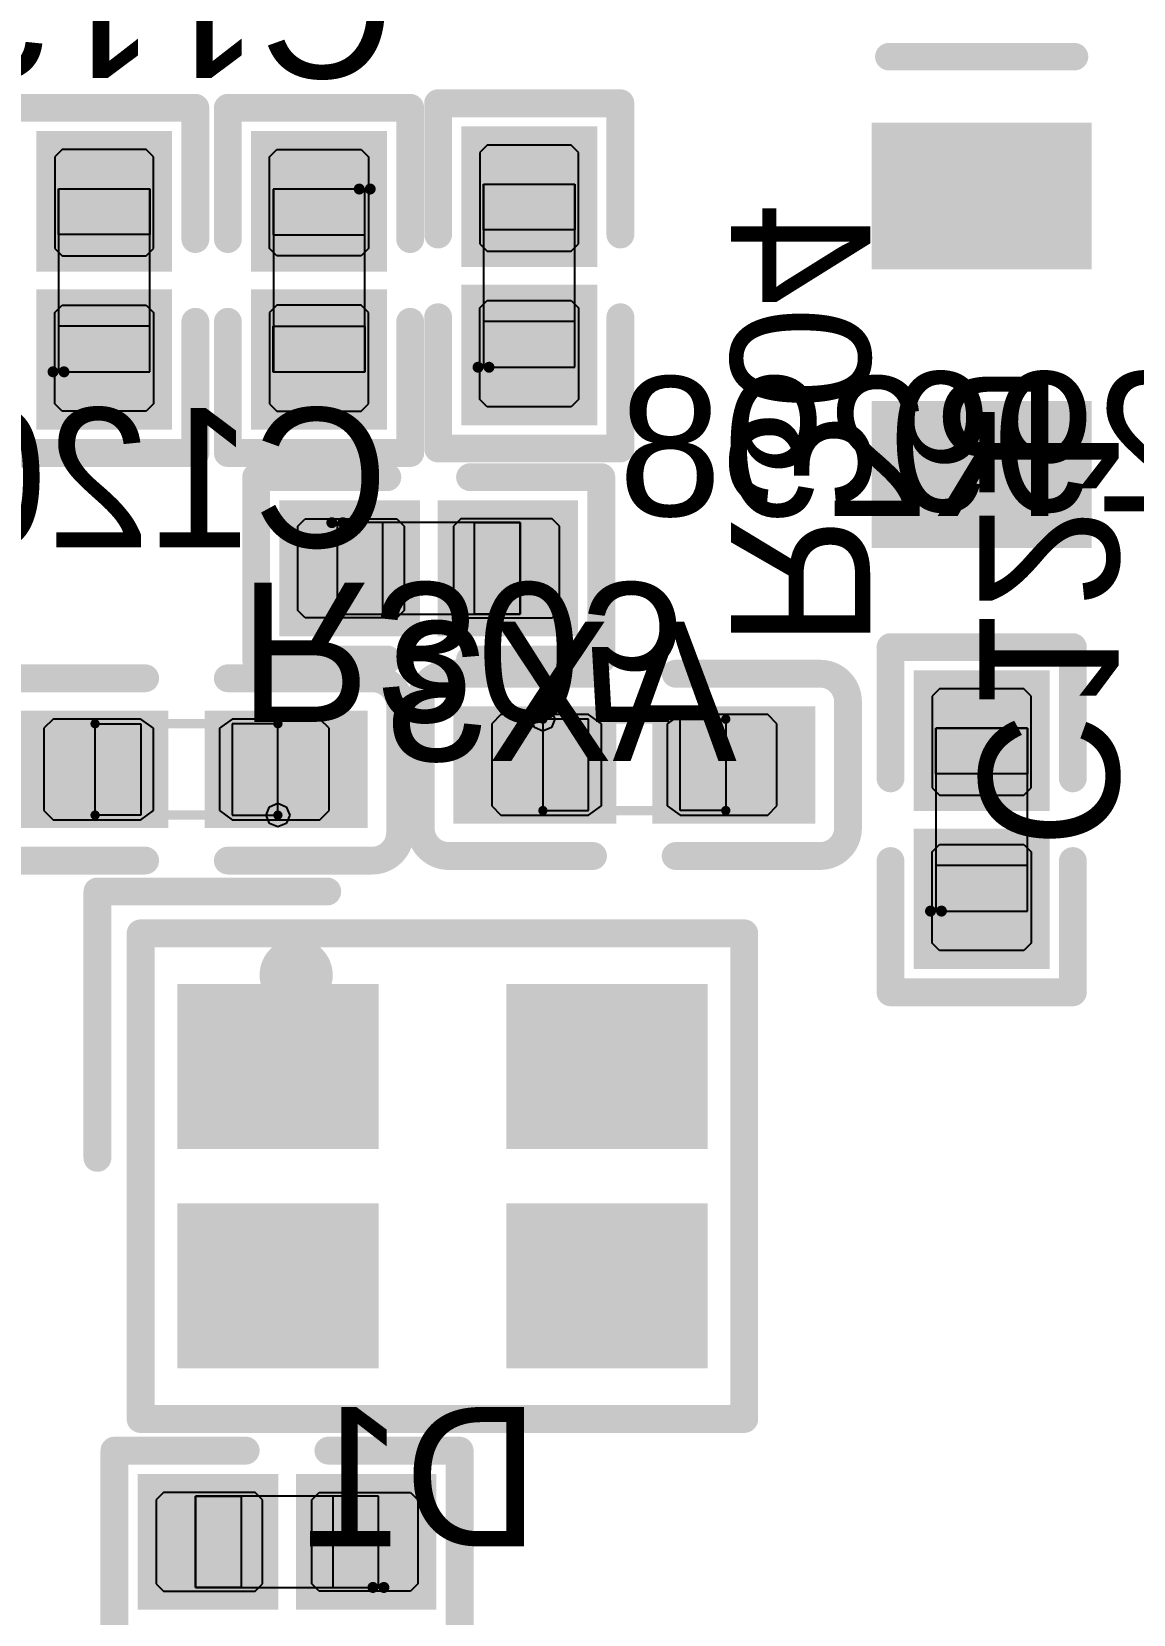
# Model space of a CAD drawing. Header units: millimetres. Extents: x 892 to 1144, y 1011 to 1123.
# Drawn here: x 1019.78 to 1025.8, y 1044.6 to 1053.26 of the extents above; entities that cross this region are included whole.
import ezdxf

# ---------------------------------------------------------------- set-up
doc = ezdxf.new("R2010")
doc.units = ezdxf.units.MM
for name, color, linetype in [('BottomLayer', 5, 'Continuous'), ('BottomOverlay', 54, 'Continuous'), ('BottomPaste', 16, 'Continuous'), ('BottomSolder', 6, 'Continuous'), ('Mechanical15', 56, 'Continuous'), ('Mechanical4', 56, 'Continuous'), ('Mechanical5', 56, 'Continuous'), ('Mechanical6', 56, 'Continuous'), ('TopOverlay', 2, 'Continuous')]:
    doc.layers.add(name, color=color, linetype=linetype)

msp = doc.modelspace()

# ---------------------------------------------------------------- linework, layer by layer
at = {"layer": 'BottomLayer'}
for points in [[(1022.77, 1052.075), (1022.77, 1052.6406), (1022.23, 1052.075), (1022.23, 1052.6406)], [(1025.475, 1052.062), (1025.475, 1052.662), (1024.475, 1052.062), (1024.475, 1052.662)], [(1020.445, 1052.05), (1020.445, 1052.6156), (1019.905, 1052.05), (1019.905, 1052.6156)], [(1021.08, 1052.6156), (1021.08, 1052.05), (1021.62, 1052.6156), (1021.62, 1052.05)], [(1022.77, 1051.2094), (1022.77, 1051.775), (1022.23, 1051.2094), (1022.23, 1051.775)], [(1020.445, 1051.1844), (1020.445, 1051.75), (1019.905, 1051.1844), (1019.905, 1051.75)], [(1021.08, 1051.75), (1021.08, 1051.1844), (1021.62, 1051.75), (1021.62, 1051.1844)], [(1025.475, 1050.538), (1025.475, 1051.138), (1024.475, 1050.538), (1024.475, 1051.138)], [(1021.2344, 1050.055), (1021.8, 1050.055), (1021.2344, 1050.595), (1021.8, 1050.595)], [(1022.1, 1050.055), (1022.6656, 1050.055), (1022.1, 1050.595), (1022.6656, 1050.595)], [(1025.245, 1049.1), (1025.245, 1049.6656), (1024.705, 1049.1), (1024.705, 1049.6656)], [(1022.1349, 1048.98), (1022.925, 1048.98), (1022.1349, 1049.52), (1022.925, 1049.52)], [(1023.225, 1048.98), (1024.0151, 1048.98), (1023.225, 1049.52), (1024.0151, 1049.52)], [(1020.475, 1049.495), (1019.6849, 1049.495), (1020.475, 1048.955), (1019.6849, 1048.955)], [(1021.5651, 1049.495), (1020.775, 1049.495), (1021.5651, 1048.955), (1020.775, 1048.955)], [(1025.245, 1048.2344), (1025.245, 1048.8), (1024.705, 1048.2344), (1024.705, 1048.8)], [(1020.6251, 1047.9999), (1020.6251, 1047.1999), (1021.6251, 1047.9999), (1021.6251, 1047.1999)], [(1022.4249, 1047.9999), (1022.4249, 1047.1999), (1023.4249, 1047.9999), (1023.4249, 1047.1999)], [(1020.6251, 1046.8001), (1020.6251, 1046.0001), (1021.6251, 1046.8001), (1021.6251, 1046.0001)], [(1022.4249, 1046.8001), (1022.4249, 1046.0001), (1023.4249, 1046.8001), (1023.4249, 1046.0001)], [(1021.025, 1045.27), (1020.4594, 1045.27), (1021.025, 1044.73), (1020.4594, 1044.73)], [(1021.8906, 1045.27), (1021.325, 1045.27), (1021.8906, 1044.73), (1021.325, 1044.73)]]:
    msp.add_solid(points, dxfattribs=at)
at = {"layer": 'BottomOverlay'}
for points, const_width in [([(1024.467, 1053.124), (1025.483, 1053.124)], 0.15), ([(1019.6764, 1052.8442), (1020.6736, 1052.8442)], 0.1524), ([(1020.6736, 1052.1262), (1020.6736, 1052.8442)], 0.1524), ([(1020.8514, 1052.8442), (1021.8486, 1052.8442)], 0.1524), ([(1020.8514, 1052.1262), (1020.8514, 1052.8442)], 0.1524), ([(1021.8486, 1052.1262), (1021.8486, 1052.8442)], 0.1524), ([(1022.0014, 1052.1512), (1022.0014, 1052.8692)], 0.1524), ([(1022.0014, 1052.8692), (1022.9986, 1052.8692)], 0.1524), ([(1022.9986, 1052.1512), (1022.9986, 1052.8692)], 0.1524), ([(1022.0014, 1050.9808), (1022.0014, 1051.6988)], 0.1524), ([(1022.9986, 1050.9808), (1022.9986, 1051.6988)], 0.1524), ([(1020.6736, 1050.9558), (1020.6736, 1051.6738)], 0.1524), ([(1020.8514, 1050.9558), (1020.8514, 1051.6738)], 0.1524), ([(1021.8486, 1050.9558), (1021.8486, 1051.6738)], 0.1524), ([(1019.6764, 1050.9558), (1020.6736, 1050.9558)], 0.1524), ([(1020.8514, 1050.9558), (1021.8486, 1050.9558)], 0.1524), ([(1022.0014, 1050.9808), (1022.9986, 1050.9808)], 0.1524), ([(1021.0058, 1050.8236), (1021.7238, 1050.8236)], 0.1524), ([(1021.0058, 1049.8264), (1021.0058, 1050.8236)], 0.1524), ([(1022.1762, 1050.8236), (1022.8942, 1050.8236)], 0.1524), ([(1022.8942, 1049.8264), (1022.8942, 1050.8236)], 0.1524), ([(1024.4764, 1049.1762), (1024.4764, 1049.8942)], 0.1524), ([(1024.4764, 1049.8942), (1025.4736, 1049.8942)], 0.1524), ([(1025.4736, 1049.1762), (1025.4736, 1049.8942)], 0.1524), ([(1021.0058, 1049.8264), (1021.7238, 1049.8264)], 0.1524), ([(1022.1762, 1049.8264), (1022.8942, 1049.8264)], 0.1524), ([(1019.6087, 1049.7236), (1020.3988, 1049.7236)], 0.1524), ([(1020.8512, 1049.7236), (1021.6413, 1049.7236)], 0.1524), ([(1022.0587, 1049.7486), (1022.8488, 1049.7486)], 0.1524), ([(1023.3012, 1049.7486), (1024.0913, 1049.7486)], 0.1524), ([(1021.7937, 1048.8788), (1021.7937, 1049.5712)], 0.1524), ([(1021.9063, 1048.9038), (1021.9063, 1049.5962)], 0.1524), ([(1024.2437, 1048.9038), (1024.2437, 1049.5962)], 0.1524), ([(1022.0587, 1048.7514), (1022.8488, 1048.7514)], 0.1524), ([(1023.3012, 1048.7514), (1024.0913, 1048.7514)], 0.1524), ([(1019.6087, 1048.7264), (1020.3988, 1048.7264)], 0.1524), ([(1020.8512, 1048.7264), (1021.6413, 1048.7264)], 0.1524), ([(1024.4764, 1048.0058), (1024.4764, 1048.7238)], 0.1524), ([(1025.4736, 1048.0058), (1025.4736, 1048.7238)], 0.1524), ([(1020.1378, 1048.5572), (1021.395, 1048.5572)], 0.1524), ([(1020.1378, 1047.1), (1020.1378, 1048.5572)], 0.1524), ([(1020.374, 1045.6716), (1020.374, 1048.3284)], 0.1524), ([(1020.374, 1048.3284), (1020.4959, 1048.3284)], 0.1524), ([(1020.4959, 1048.3284), (1023.676, 1048.3284)], 0.1524), ([(1023.676, 1045.6716), (1023.676, 1048.3284)], 0.1524), ([(1024.4764, 1048.0058), (1025.4736, 1048.0058)], 0.1524), ([(1020.374, 1045.6716), (1023.676, 1045.6716)], 0.1524), ([(1020.2308, 1044.5014), (1020.2308, 1045.4986)], 0.1524), ([(1020.2308, 1045.4986), (1020.9488, 1045.4986)], 0.1524), ([(1021.4012, 1045.4986), (1022.1192, 1045.4986)], 0.1524), ([(1022.1192, 1044.5014), (1022.1192, 1045.4986)], 0.1524)]:
    msp.add_lwpolyline(points, dxfattribs=dict(at, const_width=const_width))
for points, const_width in [([(1024.4295, 1053.124, 1), (1024.5045, 1053.124, 1)], 0.075), ([(1025.4455, 1053.124, 1), (1025.5205, 1053.124, 1)], 0.075), ([(1020.6355, 1052.8442, 1), (1020.7117, 1052.8442, 1)], 0.0762), ([(1020.6355, 1052.8442, 1), (1020.7117, 1052.8442, 1)], 0.0762), ([(1020.8133, 1052.8442, 1), (1020.8895, 1052.8442, 1)], 0.0762), ([(1020.8133, 1052.8442, 1), (1020.8895, 1052.8442, 1)], 0.0762), ([(1021.8105, 1052.8442, 1), (1021.8867, 1052.8442, 1)], 0.0762), ([(1021.8105, 1052.8442, 1), (1021.8867, 1052.8442, 1)], 0.0762), ([(1021.9633, 1052.8692, 1), (1022.0395, 1052.8692, 1)], 0.0762), ([(1021.9633, 1052.8692, 1), (1022.0395, 1052.8692, 1)], 0.0762), ([(1022.9605, 1052.8692, 1), (1023.0367, 1052.8692, 1)], 0.0762), ([(1022.9605, 1052.8692, 1), (1023.0367, 1052.8692, 1)], 0.0762), ([(1020.6355, 1052.1262, 1), (1020.7117, 1052.1262, 1)], 0.0762), ([(1020.8133, 1052.1262, 1), (1020.8895, 1052.1262, 1)], 0.0762), ([(1021.8105, 1052.1262, 1), (1021.8867, 1052.1262, 1)], 0.0762), ([(1021.9633, 1052.1512, 1), (1022.0395, 1052.1512, 1)], 0.0762), ([(1022.9605, 1052.1512, 1), (1023.0367, 1052.1512, 1)], 0.0762), ([(1021.9633, 1051.6988, 1), (1022.0395, 1051.6988, 1)], 0.0762), ([(1022.9605, 1051.6988, 1), (1023.0367, 1051.6988, 1)], 0.0762), ([(1020.6355, 1051.6738, 1), (1020.7117, 1051.6738, 1)], 0.0762), ([(1020.8133, 1051.6738, 1), (1020.8895, 1051.6738, 1)], 0.0762), ([(1021.8105, 1051.6738, 1), (1021.8867, 1051.6738, 1)], 0.0762), ([(1020.6355, 1050.9558, 1), (1020.7117, 1050.9558, 1)], 0.0762), ([(1020.6355, 1050.9558, 1), (1020.7117, 1050.9558, 1)], 0.0762), ([(1020.8133, 1050.9558, 1), (1020.8895, 1050.9558, 1)], 0.0762), ([(1020.8133, 1050.9558, 1), (1020.8895, 1050.9558, 1)], 0.0762), ([(1021.8105, 1050.9558, 1), (1021.8867, 1050.9558, 1)], 0.0762), ([(1021.8105, 1050.9558, 1), (1021.8867, 1050.9558, 1)], 0.0762), ([(1021.9633, 1050.9808, 1), (1022.0395, 1050.9808, 1)], 0.0762), ([(1021.9633, 1050.9808, 1), (1022.0395, 1050.9808, 1)], 0.0762), ([(1022.9605, 1050.9808, 1), (1023.0367, 1050.9808, 1)], 0.0762), ([(1022.9605, 1050.9808, 1), (1023.0367, 1050.9808, 1)], 0.0762), ([(1020.9677, 1050.8236, 1), (1021.0439, 1050.8236, 1)], 0.0762), ([(1020.9677, 1050.8236, 1), (1021.0439, 1050.8236, 1)], 0.0762), ([(1021.6857, 1050.8236, 1), (1021.7619, 1050.8236, 1)], 0.0762), ([(1022.1381, 1050.8236, 1), (1022.2143, 1050.8236, 1)], 0.0762), ([(1022.8561, 1050.8236, 1), (1022.9323, 1050.8236, 1)], 0.0762), ([(1022.8561, 1050.8236, 1), (1022.9323, 1050.8236, 1)], 0.0762), ([(1024.4383, 1049.8942, 1), (1024.5145, 1049.8942, 1)], 0.0762), ([(1024.4383, 1049.8942, 1), (1024.5145, 1049.8942, 1)], 0.0762), ([(1025.4355, 1049.8942, 1), (1025.5117, 1049.8942, 1)], 0.0762), ([(1025.4355, 1049.8942, 1), (1025.5117, 1049.8942, 1)], 0.0762), ([(1020.9677, 1049.8264, 1), (1021.0439, 1049.8264, 1)], 0.0762), ([(1020.9677, 1049.8264, 1), (1021.0439, 1049.8264, 1)], 0.0762), ([(1021.6857, 1049.8264, 1), (1021.7619, 1049.8264, 1)], 0.0762), ([(1022.1381, 1049.8264, 1), (1022.2143, 1049.8264, 1)], 0.0762), ([(1022.8561, 1049.8264, 1), (1022.9323, 1049.8264, 1)], 0.0762), ([(1022.8561, 1049.8264, 1), (1022.9323, 1049.8264, 1)], 0.0762), ([(1020.3607, 1049.7236, 1), (1020.4369, 1049.7236, 1)], 0.0762), ([(1020.8131, 1049.7236, 1), (1020.8893, 1049.7236, 1)], 0.0762), ([(1021.6032, 1049.7236, 1), (1021.6794, 1049.7236, 1)], 0.0762), ([(1021.6032, 1049.7236, 1), (1021.6794, 1049.7236, 1)], 0.0762), ([(1022.0206, 1049.7486, 1), (1022.0968, 1049.7486, 1)], 0.0762), ([(1022.0206, 1049.7486, 1), (1022.0968, 1049.7486, 1)], 0.0762), ([(1022.8107, 1049.7486, 1), (1022.8869, 1049.7486, 1)], 0.0762), ([(1023.2631, 1049.7486, 1), (1023.3393, 1049.7486, 1)], 0.0762), ([(1024.0532, 1049.7486, 1), (1024.1294, 1049.7486, 1)], 0.0762), ([(1024.0532, 1049.7486, 1), (1024.1294, 1049.7486, 1)], 0.0762), ([(1021.7556, 1049.5712, 1), (1021.8318, 1049.5712, 1)], 0.0762), ([(1021.7556, 1049.5712, 1), (1021.8318, 1049.5712, 1)], 0.0762), ([(1021.8682, 1049.5962, 1), (1021.9444, 1049.5962, 1)], 0.0762), ([(1021.8682, 1049.5962, 1), (1021.9444, 1049.5962, 1)], 0.0762), ([(1024.2056, 1049.5962, 1), (1024.2818, 1049.5962, 1)], 0.0762), ([(1024.2056, 1049.5962, 1), (1024.2818, 1049.5962, 1)], 0.0762), ([(1024.4383, 1049.1762, 1), (1024.5145, 1049.1762, 1)], 0.0762), ([(1025.4355, 1049.1762, 1), (1025.5117, 1049.1762, 1)], 0.0762), ([(1021.7556, 1048.8788, 1), (1021.8318, 1048.8788, 1)], 0.0762), ([(1021.7556, 1048.8788, 1), (1021.8318, 1048.8788, 1)], 0.0762), ([(1021.8682, 1048.9038, 1), (1021.9444, 1048.9038, 1)], 0.0762), ([(1021.8682, 1048.9038, 1), (1021.9444, 1048.9038, 1)], 0.0762), ([(1024.2056, 1048.9038, 1), (1024.2818, 1048.9038, 1)], 0.0762), ([(1024.2056, 1048.9038, 1), (1024.2818, 1048.9038, 1)], 0.0762), ([(1022.0206, 1048.7514, 1), (1022.0968, 1048.7514, 1)], 0.0762), ([(1022.0206, 1048.7514, 1), (1022.0968, 1048.7514, 1)], 0.0762), ([(1022.8107, 1048.7514, 1), (1022.8869, 1048.7514, 1)], 0.0762), ([(1023.2631, 1048.7514, 1), (1023.3393, 1048.7514, 1)], 0.0762), ([(1024.0532, 1048.7514, 1), (1024.1294, 1048.7514, 1)], 0.0762), ([(1024.0532, 1048.7514, 1), (1024.1294, 1048.7514, 1)], 0.0762), ([(1020.3607, 1048.7264, 1), (1020.4369, 1048.7264, 1)], 0.0762), ([(1020.8131, 1048.7264, 1), (1020.8893, 1048.7264, 1)], 0.0762), ([(1021.6032, 1048.7264, 1), (1021.6794, 1048.7264, 1)], 0.0762), ([(1021.6032, 1048.7264, 1), (1021.6794, 1048.7264, 1)], 0.0762), ([(1024.4383, 1048.7238, 1), (1024.5145, 1048.7238, 1)], 0.0762), ([(1025.4355, 1048.7238, 1), (1025.5117, 1048.7238, 1)], 0.0762), ([(1020.0997, 1048.5572, 1), (1020.1759, 1048.5572, 1)], 0.0762), ([(1020.0997, 1048.5572, 1), (1020.1759, 1048.5572, 1)], 0.0762), ([(1021.3569, 1048.5572, 1), (1021.4331, 1048.5572, 1)], 0.0762), ([(1020.3359, 1048.3284, 1), (1020.4121, 1048.3284, 1)], 0.0762), ([(1020.3359, 1048.3284, 1), (1020.4121, 1048.3284, 1)], 0.0762), ([(1020.4578, 1048.3284, 1), (1020.534, 1048.3284, 1)], 0.0762), ([(1020.4578, 1048.3284, 1), (1020.534, 1048.3284, 1)], 0.0762), ([(1023.6379, 1048.3284, 1), (1023.7141, 1048.3284, 1)], 0.0762), ([(1023.6379, 1048.3284, 1), (1023.7141, 1048.3284, 1)], 0.0762), ([(1024.4383, 1048.0058, 1), (1024.5145, 1048.0058, 1)], 0.0762), ([(1024.4383, 1048.0058, 1), (1024.5145, 1048.0058, 1)], 0.0762), ([(1025.4355, 1048.0058, 1), (1025.5117, 1048.0058, 1)], 0.0762), ([(1025.4355, 1048.0058, 1), (1025.5117, 1048.0058, 1)], 0.0762), ([(1020.0997, 1047.1, 1), (1020.1759, 1047.1, 1)], 0.0762), ([(1020.3359, 1045.6716, 1), (1020.4121, 1045.6716, 1)], 0.0762), ([(1020.3359, 1045.6716, 1), (1020.4121, 1045.6716, 1)], 0.0762), ([(1023.6379, 1045.6716, 1), (1023.7141, 1045.6716, 1)], 0.0762), ([(1023.6379, 1045.6716, 1), (1023.7141, 1045.6716, 1)], 0.0762), ([(1020.1927, 1045.4986, 1), (1020.2689, 1045.4986, 1)], 0.0762), ([(1020.1927, 1045.4986, 1), (1020.2689, 1045.4986, 1)], 0.0762), ([(1020.9107, 1045.4986, 1), (1020.9869, 1045.4986, 1)], 0.0762), ([(1021.3631, 1045.4986, 1), (1021.4393, 1045.4986, 1)], 0.0762), ([(1022.0811, 1045.4986, 1), (1022.1573, 1045.4986, 1)], 0.0762), ([(1022.0811, 1045.4986, 1), (1022.1573, 1045.4986, 1)], 0.0762)]:
    msp.add_lwpolyline(points, format="xyb", close=True, dxfattribs=dict(at, const_width=const_width))
at = {"layer": 'BottomOverlay', "const_width": 0.1524}
for points in [[(1021.6413, 1049.7236, -0.414214), (1021.7937, 1049.5712)], [(1021.9063, 1049.5962, -0.414214), (1022.0587, 1049.7486)], [(1024.0913, 1049.7486, -0.414214), (1024.2437, 1049.5962)], [(1021.7937, 1048.8788, -0.414214), (1021.6413, 1048.7264)], [(1022.0587, 1048.7514, -0.414214), (1021.9063, 1048.9038)], [(1024.2437, 1048.9038, -0.414214), (1024.0913, 1048.7514)]]:
    msp.add_lwpolyline(points, format="xyb", dxfattribs=at)
at = {"layer": 'BottomPaste'}
for p, q in [((1022.27, 1052.6406), (1022.23, 1052.6006)), ((1022.73, 1052.6406), (1022.27, 1052.6406)), ((1022.77, 1052.6006), (1022.73, 1052.6406)), ((1019.945, 1052.6156), (1019.905, 1052.5756)), ((1019.905, 1052.5756), (1019.905, 1052.075)), ((1020.405, 1052.6156), (1019.945, 1052.6156)), ((1020.445, 1052.5756), (1020.405, 1052.6156)), ((1020.445, 1052.075), (1020.445, 1052.5756)), ((1021.08, 1052.5756), (1021.12, 1052.6156)), ((1021.08, 1052.075), (1021.08, 1052.5756)), ((1021.12, 1052.6156), (1021.58, 1052.6156)), ((1021.58, 1052.6156), (1021.62, 1052.5756)), ((1021.62, 1052.5756), (1021.62, 1052.075)), ((1022.23, 1052.6006), (1022.23, 1052.1)), ((1022.77, 1052.1), (1022.77, 1052.6006)), ((1019.905, 1052.075), (1019.945, 1052.035)), ((1019.945, 1052.035), (1020.405, 1052.035)), ((1020.405, 1052.035), (1020.445, 1052.075)), ((1021.12, 1052.035), (1021.08, 1052.075)), ((1021.58, 1052.035), (1021.12, 1052.035)), ((1021.62, 1052.075), (1021.58, 1052.035)), ((1022.23, 1052.1), (1022.27, 1052.06)), ((1022.27, 1052.06), (1022.73, 1052.06)), ((1022.73, 1052.06), (1022.77, 1052.1)), ((1019.905, 1051.725), (1019.945, 1051.765)), ((1019.945, 1051.765), (1020.405, 1051.765)), ((1020.405, 1051.765), (1020.445, 1051.725)), ((1021.12, 1051.765), (1021.08, 1051.725)), ((1021.58, 1051.765), (1021.12, 1051.765)), ((1021.62, 1051.725), (1021.58, 1051.765)), ((1022.23, 1051.75), (1022.27, 1051.79)), ((1022.27, 1051.79), (1022.73, 1051.79)), ((1022.73, 1051.79), (1022.77, 1051.75)), ((1019.905, 1051.2244), (1019.905, 1051.725)), ((1020.445, 1051.725), (1020.445, 1051.2244)), ((1021.08, 1051.725), (1021.08, 1051.2244)), ((1021.62, 1051.2244), (1021.62, 1051.725)), ((1022.23, 1051.2494), (1022.23, 1051.75)), ((1022.77, 1051.75), (1022.77, 1051.2494)), ((1022.27, 1051.2094), (1022.23, 1051.2494)), ((1022.77, 1051.2494), (1022.73, 1051.2094)), ((1019.945, 1051.1844), (1019.905, 1051.2244)), ((1020.405, 1051.1844), (1019.945, 1051.1844)), ((1020.445, 1051.2244), (1020.405, 1051.1844)), ((1021.08, 1051.2244), (1021.12, 1051.1844)), ((1021.12, 1051.1844), (1021.58, 1051.1844)), ((1021.58, 1051.1844), (1021.62, 1051.2244)), ((1022.73, 1051.2094), (1022.27, 1051.2094)), ((1021.2344, 1050.555), (1021.2744, 1050.595)), ((1021.2344, 1050.095), (1021.2344, 1050.555)), ((1021.2744, 1050.595), (1021.775, 1050.595)), ((1021.775, 1050.595), (1021.815, 1050.555)), ((1021.815, 1050.555), (1021.815, 1050.095)), ((1022.125, 1050.595), (1022.085, 1050.555)), ((1022.085, 1050.555), (1022.085, 1050.095)), ((1022.6256, 1050.595), (1022.125, 1050.595)), ((1022.6656, 1050.555), (1022.6256, 1050.595)), ((1022.6656, 1050.095), (1022.6656, 1050.555)), ((1021.2744, 1050.055), (1021.2344, 1050.095)), ((1021.775, 1050.055), (1021.2744, 1050.055)), ((1021.815, 1050.095), (1021.775, 1050.055)), ((1022.085, 1050.095), (1022.125, 1050.055)), ((1022.125, 1050.055), (1022.6256, 1050.055)), ((1022.6256, 1050.055), (1022.6656, 1050.095)), ((1024.745, 1049.6656), (1024.705, 1049.6256)), ((1024.705, 1049.6256), (1024.705, 1049.125)), ((1025.205, 1049.6656), (1024.745, 1049.6656)), ((1025.245, 1049.6256), (1025.205, 1049.6656)), ((1025.245, 1049.125), (1025.245, 1049.6256)), ((1022.345, 1049.525), (1022.295, 1049.475)), ((1022.825, 1049.525), (1022.345, 1049.525)), ((1022.895, 1049.475), (1022.825, 1049.525)), ((1023.325, 1049.525), (1023.255, 1049.475)), ((1023.805, 1049.525), (1023.325, 1049.525)), ((1023.855, 1049.475), (1023.805, 1049.525)), ((1019.895, 1049.5), (1019.845, 1049.45)), ((1019.845, 1049.45), (1019.845, 1049)), ((1020.375, 1049.5), (1019.895, 1049.5)), ((1020.445, 1049.45), (1020.375, 1049.5)), ((1020.445, 1049), (1020.445, 1049.45)), ((1020.875, 1049.5), (1020.805, 1049.45)), ((1020.805, 1049.45), (1020.805, 1049)), ((1021.355, 1049.5), (1020.875, 1049.5)), ((1021.405, 1049.45), (1021.355, 1049.5)), ((1021.405, 1049), (1021.405, 1049.45)), ((1022.295, 1049.475), (1022.295, 1049.025)), ((1022.895, 1049.025), (1022.895, 1049.475)), ((1023.255, 1049.475), (1023.255, 1049.025)), ((1023.855, 1049.025), (1023.855, 1049.475)), ((1024.705, 1049.125), (1024.745, 1049.085)), ((1024.745, 1049.085), (1025.205, 1049.085)), ((1025.205, 1049.085), (1025.245, 1049.125)), ((1019.845, 1049), (1019.895, 1048.95)), ((1020.375, 1048.95), (1020.445, 1049)), ((1020.805, 1049), (1020.875, 1048.95)), ((1021.355, 1048.95), (1021.405, 1049)), ((1022.295, 1049.025), (1022.345, 1048.975)), ((1022.825, 1048.975), (1022.895, 1049.025)), ((1023.255, 1049.025), (1023.325, 1048.975)), ((1023.805, 1048.975), (1023.855, 1049.025)), ((1019.895, 1048.95), (1020.375, 1048.95)), ((1020.875, 1048.95), (1021.355, 1048.95)), ((1022.345, 1048.975), (1022.825, 1048.975)), ((1023.325, 1048.975), (1023.805, 1048.975)), ((1024.705, 1048.775), (1024.745, 1048.815)), ((1024.705, 1048.2744), (1024.705, 1048.775)), ((1024.745, 1048.815), (1025.205, 1048.815)), ((1025.205, 1048.815), (1025.245, 1048.775)), ((1025.245, 1048.775), (1025.245, 1048.2744)), ((1024.745, 1048.2344), (1024.705, 1048.2744)), ((1025.205, 1048.2344), (1024.745, 1048.2344)), ((1025.245, 1048.2744), (1025.205, 1048.2344)), ((1020.4994, 1045.27), (1020.4594, 1045.23)), ((1021, 1045.27), (1020.4994, 1045.27)), ((1021.04, 1045.23), (1021, 1045.27)), ((1021.31, 1045.23), (1021.35, 1045.27)), ((1021.35, 1045.27), (1021.8506, 1045.27)), ((1021.8506, 1045.27), (1021.8906, 1045.23)), ((1020.4594, 1045.23), (1020.4594, 1044.77)), ((1021.04, 1044.77), (1021.04, 1045.23)), ((1021.31, 1044.77), (1021.31, 1045.23)), ((1021.8906, 1045.23), (1021.8906, 1044.77)), ((1020.4594, 1044.77), (1020.4994, 1044.73)), ((1021, 1044.73), (1021.04, 1044.77)), ((1021.35, 1044.73), (1021.31, 1044.77)), ((1021.8906, 1044.77), (1021.8506, 1044.73)), ((1020.4994, 1044.73), (1021, 1044.73)), ((1021.8506, 1044.73), (1021.35, 1044.73))]:
    msp.add_line(p, q, dxfattribs=at)
for points in [[(1022.77, 1052.075), (1022.77, 1052.6406), (1022.23, 1052.075), (1022.23, 1052.6406)], [(1025.475, 1052.062), (1025.475, 1052.662), (1024.475, 1052.062), (1024.475, 1052.662)], [(1020.445, 1052.05), (1020.445, 1052.6156), (1019.905, 1052.05), (1019.905, 1052.6156)], [(1021.08, 1052.6156), (1021.08, 1052.05), (1021.62, 1052.6156), (1021.62, 1052.05)], [(1022.77, 1051.2094), (1022.77, 1051.775), (1022.23, 1051.2094), (1022.23, 1051.775)], [(1020.445, 1051.1844), (1020.445, 1051.75), (1019.905, 1051.1844), (1019.905, 1051.75)], [(1021.08, 1051.75), (1021.08, 1051.1844), (1021.62, 1051.75), (1021.62, 1051.1844)], [(1025.475, 1050.538), (1025.475, 1051.138), (1024.475, 1050.538), (1024.475, 1051.138)], [(1021.2344, 1050.055), (1021.8, 1050.055), (1021.2344, 1050.595), (1021.8, 1050.595)], [(1022.1, 1050.055), (1022.6656, 1050.055), (1022.1, 1050.595), (1022.6656, 1050.595)], [(1025.245, 1049.1), (1025.245, 1049.6656), (1024.705, 1049.1), (1024.705, 1049.6656)], [(1022.1349, 1048.98), (1022.925, 1048.98), (1022.1349, 1049.52), (1022.925, 1049.52)], [(1023.225, 1048.98), (1024.0151, 1048.98), (1023.225, 1049.52), (1024.0151, 1049.52)], [(1020.475, 1049.495), (1019.6849, 1049.495), (1020.475, 1048.955), (1019.6849, 1048.955)], [(1021.5651, 1049.495), (1020.775, 1049.495), (1021.5651, 1048.955), (1020.775, 1048.955)], [(1025.245, 1048.2344), (1025.245, 1048.8), (1024.705, 1048.2344), (1024.705, 1048.8)], [(1020.6251, 1047.9999), (1020.6251, 1047.1999), (1021.6251, 1047.9999), (1021.6251, 1047.1999)], [(1022.4249, 1047.9999), (1022.4249, 1047.1999), (1023.4249, 1047.9999), (1023.4249, 1047.1999)], [(1020.6251, 1046.8001), (1020.6251, 1046.0001), (1021.6251, 1046.8001), (1021.6251, 1046.0001)], [(1022.4249, 1046.8001), (1022.4249, 1046.0001), (1023.4249, 1046.8001), (1023.4249, 1046.0001)], [(1021.025, 1045.27), (1020.4594, 1045.27), (1021.025, 1044.73), (1020.4594, 1044.73)], [(1021.8906, 1045.27), (1021.325, 1045.27), (1021.8906, 1044.73), (1021.325, 1044.73)]]:
    msp.add_solid(points, dxfattribs=at)
at = {"layer": 'BottomSolder'}
for points in [[(1020.5466, 1051.9484), (1020.5466, 1052.7172), (1019.8034, 1051.9484), (1019.8034, 1052.7172)], [(1020.9784, 1052.7172), (1020.9784, 1051.9484), (1021.7216, 1052.7172), (1021.7216, 1051.9484)], [(1022.8716, 1051.9734), (1022.8716, 1052.7422), (1022.1284, 1051.9734), (1022.1284, 1052.7422)], [(1025.5766, 1051.9604), (1025.5766, 1052.7636), (1024.3734, 1051.9604), (1024.3734, 1052.7636)], [(1020.5466, 1051.0828), (1020.5466, 1051.8516), (1019.8034, 1051.0828), (1019.8034, 1051.8516)], [(1020.9784, 1051.8516), (1020.9784, 1051.0828), (1021.7216, 1051.8516), (1021.7216, 1051.0828)], [(1022.8716, 1051.1078), (1022.8716, 1051.8766), (1022.1284, 1051.1078), (1022.1284, 1051.8766)], [(1025.5766, 1050.4364), (1025.5766, 1051.2396), (1024.3734, 1050.4364), (1024.3734, 1051.2396)], [(1021.1328, 1049.9534), (1021.9016, 1049.9534), (1021.1328, 1050.6966), (1021.9016, 1050.6966)], [(1021.9984, 1049.9534), (1022.7672, 1049.9534), (1021.9984, 1050.6966), (1022.7672, 1050.6966)], [(1025.3466, 1048.9984), (1025.3466, 1049.7672), (1024.6034, 1048.9984), (1024.6034, 1049.7672)], [(1020.5258, 1049.5458), (1019.6341, 1049.5458), (1020.5258, 1048.9042), (1019.6341, 1048.9042)], [(1021.6159, 1049.5458), (1020.7242, 1049.5458), (1021.6159, 1048.9042), (1020.7242, 1048.9042)], [(1022.0841, 1048.9292), (1022.9758, 1048.9292), (1022.0841, 1049.5708), (1022.9758, 1049.5708)], [(1023.1742, 1048.9292), (1024.0659, 1048.9292), (1023.1742, 1049.5708), (1024.0659, 1049.5708)], [(1025.3466, 1048.1328), (1025.3466, 1048.9016), (1024.6034, 1048.1328), (1024.6034, 1048.9016)], [(1020.5743, 1048.0507), (1020.5743, 1047.1491), (1021.6759, 1048.0507), (1021.6759, 1047.1491)], [(1022.3741, 1048.0507), (1022.3741, 1047.1491), (1023.4757, 1048.0507), (1023.4757, 1047.1491)], [(1020.5743, 1046.8509), (1020.5743, 1045.9493), (1021.6759, 1046.8509), (1021.6759, 1045.9493)], [(1022.3741, 1046.8509), (1022.3741, 1045.9493), (1023.4757, 1046.8509), (1023.4757, 1045.9493)], [(1021.1266, 1045.3716), (1020.3578, 1045.3716), (1021.1266, 1044.6284), (1020.3578, 1044.6284)], [(1021.9922, 1045.3716), (1021.2234, 1045.3716), (1021.9922, 1044.6284), (1021.2234, 1044.6284)]]:
    msp.add_solid(points, dxfattribs=at)
at = {"layer": 'Mechanical15'}
for p, q in [((1022.5101, 1049.5), (1022.5291, 1049.5459)), ((1022.5291, 1049.5459), (1022.575, 1049.5649)), ((1022.575, 1049.5649), (1022.6209, 1049.5459)), ((1022.6209, 1049.5459), (1022.6399, 1049.5)), ((1020.125, 1048.975), (1020.125, 1049.475)), ((1020.125, 1049.475), (1020.375, 1049.475)), ((1020.375, 1049.475), (1020.375, 1048.975)), ((1021.125, 1049.475), (1020.875, 1049.475)), ((1020.875, 1049.475), (1020.875, 1048.975)), ((1021.125, 1048.975), (1021.125, 1049.475)), ((1022.5291, 1049.4541), (1022.5101, 1049.5)), ((1022.575, 1049.4351), (1022.5291, 1049.4541)), ((1022.825, 1049.5), (1022.575, 1049.5)), ((1022.575, 1049.5), (1022.575, 1049)), ((1022.6209, 1049.4541), (1022.575, 1049.4351)), ((1022.6399, 1049.5), (1022.6209, 1049.4541)), ((1022.825, 1049), (1022.825, 1049.5)), ((1023.325, 1049.5), (1023.575, 1049.5)), ((1023.325, 1049), (1023.325, 1049.5)), ((1023.575, 1049.5), (1023.575, 1049)), ((1021.0601, 1048.975), (1021.0791, 1049.0209)), ((1021.0791, 1049.0209), (1021.125, 1049.0399)), ((1021.125, 1049.0399), (1021.1709, 1049.0209)), ((1021.1709, 1049.0209), (1021.1899, 1048.975)), ((1022.575, 1049), (1022.825, 1049)), ((1023.575, 1049), (1023.325, 1049)), ((1020.375, 1048.975), (1020.125, 1048.975)), ((1020.875, 1048.975), (1021.125, 1048.975)), ((1021.0791, 1048.9291), (1021.0601, 1048.975)), ((1021.125, 1048.9101), (1021.0791, 1048.9291)), ((1021.1709, 1048.9291), (1021.125, 1048.9101)), ((1021.1899, 1048.975), (1021.1709, 1048.9291))]:
    msp.add_line(p, q, dxfattribs=at)
at = {"layer": 'Mechanical15', "const_width": 0.0508}
for points in [[(1022.575, 1049.5), (1023.575, 1049.5)], [(1022.575, 1049), (1022.575, 1049.5)], [(1023.575, 1049), (1023.575, 1049.5)], [(1020.125, 1048.975), (1020.125, 1049.475)], [(1020.125, 1049.475), (1021.125, 1049.475)], [(1021.125, 1048.975), (1021.125, 1049.475)], [(1020.125, 1048.975), (1021.125, 1048.975)], [(1022.575, 1049), (1023.575, 1049)]]:
    msp.add_lwpolyline(points, dxfattribs=at)
at = {"layer": 'Mechanical15', "const_width": 0.0254}
for points in [[(1022.5623, 1049.5, 1), (1022.5877, 1049.5, 1)], [(1022.5623, 1049.5, 1), (1022.5877, 1049.5, 1)], [(1023.5623, 1049.5, 1), (1023.5877, 1049.5, 1)], [(1023.5623, 1049.5, 1), (1023.5877, 1049.5, 1)], [(1020.1123, 1049.475, 1), (1020.1377, 1049.475, 1)], [(1020.1123, 1049.475, 1), (1020.1377, 1049.475, 1)], [(1021.1123, 1049.475, 1), (1021.1377, 1049.475, 1)], [(1021.1123, 1049.475, 1), (1021.1377, 1049.475, 1)], [(1020.1123, 1048.975, 1), (1020.1377, 1048.975, 1)], [(1020.1123, 1048.975, 1), (1020.1377, 1048.975, 1)], [(1021.1123, 1048.975, 1), (1021.1377, 1048.975, 1)], [(1021.1123, 1048.975, 1), (1021.1377, 1048.975, 1)], [(1022.5623, 1049, 1), (1022.5877, 1049, 1)], [(1022.5623, 1049, 1), (1022.5877, 1049, 1)], [(1023.5623, 1049, 1), (1023.5877, 1049, 1)], [(1023.5623, 1049, 1), (1023.5877, 1049, 1)]]:
    msp.add_lwpolyline(points, format="xyb", close=True, dxfattribs=at)
at = {"layer": 'Mechanical4'}
for p, q in [((1019.9248, 1052.4001), (1019.9248, 1051.4001)), ((1020.4249, 1052.4001), (1019.9248, 1052.4001)), ((1020.4249, 1051.4001), (1020.4249, 1052.4001)), ((1021.6002, 1052.3999), (1021.1001, 1052.3999)), ((1021.1001, 1052.3999), (1021.1001, 1051.3999)), ((1021.6002, 1051.3999), (1021.6002, 1052.3999)), ((1022.2498, 1052.4251), (1022.2498, 1051.4251)), ((1022.7499, 1052.4251), (1022.2498, 1052.4251)), ((1022.7499, 1051.4251), (1022.7499, 1052.4251)), ((1022.2498, 1051.4251), (1022.7499, 1051.4251)), ((1019.9248, 1051.4001), (1020.4249, 1051.4001)), ((1021.1001, 1051.3999), (1021.6002, 1051.3999)), ((1022.4501, 1050.5752), (1021.4501, 1050.5752)), ((1021.4501, 1050.5752), (1021.4501, 1050.0751)), ((1022.4501, 1050.0751), (1022.4501, 1050.5752)), ((1021.4501, 1050.0751), (1022.4501, 1050.0751)), ((1024.7248, 1049.4501), (1024.7248, 1048.4501)), ((1025.2249, 1049.4501), (1024.7248, 1049.4501)), ((1025.2249, 1048.4501), (1025.2249, 1049.4501)), ((1024.7248, 1048.4501), (1025.2249, 1048.4501)), ((1021.6749, 1045.2499), (1020.6749, 1045.2499)), ((1020.6749, 1045.2499), (1020.6749, 1044.7498)), ((1021.6749, 1044.7498), (1021.6749, 1045.2499)), ((1020.6749, 1044.7498), (1021.6749, 1044.7498))]:
    msp.add_line(p, q, dxfattribs=at)
at = {"layer": 'Mechanical5'}
for p, q in [((1019.925, 1052.151), (1019.925, 1052.401)), ((1019.925, 1052.401), (1020.425, 1052.401)), ((1020.425, 1052.401), (1020.425, 1052.151)), ((1021.6, 1052.4), (1021.1, 1052.4)), ((1021.1, 1052.4), (1021.1, 1052.15)), ((1021.6, 1052.15), (1021.6, 1052.4)), ((1022.25, 1052.176), (1022.25, 1052.426)), ((1022.25, 1052.426), (1022.75, 1052.426)), ((1022.75, 1052.426), (1022.75, 1052.176)), ((1020.425, 1052.151), (1019.925, 1052.151)), ((1021.1, 1052.15), (1021.6, 1052.15)), ((1022.75, 1052.176), (1022.25, 1052.176)), ((1019.925, 1051.65), (1019.925, 1051.4)), ((1020.425, 1051.65), (1019.925, 1051.65)), ((1020.425, 1051.4), (1020.425, 1051.65)), ((1021.1, 1051.399), (1021.1, 1051.649)), ((1021.1, 1051.649), (1021.6, 1051.649)), ((1021.6, 1051.649), (1021.6, 1051.399)), ((1022.25, 1051.675), (1022.25, 1051.425)), ((1022.75, 1051.675), (1022.25, 1051.675)), ((1022.75, 1051.425), (1022.75, 1051.675)), ((1022.25, 1051.425), (1022.75, 1051.425)), ((1019.925, 1051.4), (1020.425, 1051.4)), ((1021.6, 1051.399), (1021.1, 1051.399)), ((1021.7, 1050.575), (1021.45, 1050.575)), ((1021.45, 1050.575), (1021.45, 1050.075)), ((1021.7, 1050.075), (1021.7, 1050.575)), ((1022.201, 1050.575), (1022.451, 1050.575)), ((1022.201, 1050.075), (1022.201, 1050.575)), ((1022.451, 1050.575), (1022.451, 1050.075)), ((1021.45, 1050.075), (1021.7, 1050.075)), ((1022.451, 1050.075), (1022.201, 1050.075)), ((1024.725, 1049.201), (1024.725, 1049.451)), ((1024.725, 1049.451), (1025.225, 1049.451)), ((1025.225, 1049.451), (1025.225, 1049.201)), ((1025.225, 1049.201), (1024.725, 1049.201)), ((1024.725, 1048.7), (1024.725, 1048.45)), ((1025.225, 1048.7), (1024.725, 1048.7)), ((1025.225, 1048.45), (1025.225, 1048.7)), ((1024.725, 1048.45), (1025.225, 1048.45)), ((1020.674, 1044.75), (1020.674, 1045.25)), ((1020.674, 1045.25), (1020.924, 1045.25)), ((1020.924, 1045.25), (1020.924, 1044.75)), ((1021.675, 1045.25), (1021.425, 1045.25)), ((1021.425, 1045.25), (1021.425, 1044.75)), ((1021.675, 1044.75), (1021.675, 1045.25)), ((1020.924, 1044.75), (1020.674, 1044.75)), ((1021.425, 1044.75), (1021.675, 1044.75))]:
    msp.add_line(p, q, dxfattribs=at)
at = {"layer": 'Mechanical6'}
for points, const_width in [([(1021.6299, 1052.3999, 1), (1021.57, 1052.3999, 1)], 0.06), ([(1021.555, 1052.3999, 1), (1021.585, 1052.3999, 1)], 0.03), ([(1021.6149, 1052.3999, 1), (1021.6449, 1052.3999, 1)], 0.03), ([(1019.955, 1051.4001, 1), (1019.8951, 1051.4001, 1)], 0.06), ([(1019.8801, 1051.4001, 1), (1019.9101, 1051.4001, 1)], 0.03), ([(1019.94, 1051.4001, 1), (1019.97, 1051.4001, 1)], 0.03), ([(1022.28, 1051.4251, 1), (1022.2201, 1051.4251, 1)], 0.06), ([(1022.2051, 1051.4251, 1), (1022.2351, 1051.4251, 1)], 0.03), ([(1022.265, 1051.4251, 1), (1022.295, 1051.4251, 1)], 0.03), ([(1021.4801, 1050.5749, 1), (1021.4202, 1050.5749, 1)], 0.06), ([(1021.4052, 1050.5749, 1), (1021.4352, 1050.5749, 1)], 0.03), ([(1021.4651, 1050.5749, 1), (1021.4951, 1050.5749, 1)], 0.03), ([(1024.755, 1048.4501, 1), (1024.6951, 1048.4501, 1)], 0.06), ([(1024.6801, 1048.4501, 1), (1024.7101, 1048.4501, 1)], 0.03), ([(1024.74, 1048.4501, 1), (1024.77, 1048.4501, 1)], 0.03), ([(1021.325, 1048.1001, 1), (1021.1248, 1048.1001, 1)], 0.2), ([(1021.0748, 1048.1001, 1), (1021.1748, 1048.1001, 1)], 0.1), ([(1021.275, 1048.1001, 1), (1021.375, 1048.1001, 1)], 0.1), ([(1021.7048, 1044.7501, 1), (1021.6449, 1044.7501, 1)], 0.06), ([(1021.6299, 1044.7501, 1), (1021.6599, 1044.7501, 1)], 0.03), ([(1021.6898, 1044.7501, 1), (1021.7198, 1044.7501, 1)], 0.03)]:
    msp.add_lwpolyline(points, format="xyb", close=True, dxfattribs=dict(at, const_width=const_width))

# ---------------------------------------------------------------- texts
at = {"layer": 'BottomOverlay', "text_generation_flag": 2}
for s, rotation, p in [('R304', 270, (1023.603, 1049.8888)), ('C121', 270, (1024.9626, 1048.7945)), ('R305', 180, (1020.9122, 1050.247))]:
    msp.add_text(s, height=0.762, rotation=rotation, dxfattribs=at).set_placement(p)
for s, p in [('R298', (1025.423, 1050.6118)), ('R299', (1026.898, 1050.6368)), ('C120', (1021.7304, 1050.44)), ('AX3', (1023.6354, 1049.2716)), ('D1', (1022.5542, 1044.9754))]:
    msp.add_text(s, height=0.762, dxfattribs=at).set_placement(p)
at = {"layer": 'TopOverlay'}
msp.add_text('C112', height=0.762, rotation=180, dxfattribs=at).set_placement((1021.7609, 1053.7696))

doc.saveas('drawing.dxf')
